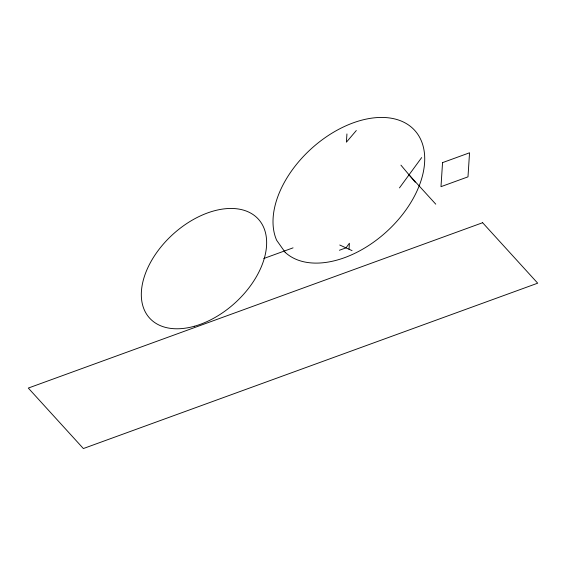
<?xml version="1.0" encoding="UTF-8"?>
<svg xmlns="http://www.w3.org/2000/svg" width="566" height="566" viewBox="0 0 566 566"><rect width="100%" height="100%" fill="white"/><g stroke="black" fill="none" stroke-linecap="round" stroke-linejoin="round"><path stroke-width="0.85" d="M346.937 133.944L346.406 142.179L356.311 130.527M349.024 249.238L349.413 243.231L346.003 247.858L339.416 250.257M399.455 187.912L421.663 157.589M263.77 258.513L293.054 247.851M339.756 245.014L352.052 250.618M409.034 174.823L435.763 204.17M400.926 165.138L415.196 182.181M442.548 162.626L440.992 186.667L467.99 176.847L469.539 152.799L442.548 162.626M482.628 222.714L28.3 388.071L83.372 448.541L537.7 283.184L482.628 222.714M285.144 252.309L276.668 240.309A89.004 56.02 -42.3 0 1 358.313 121.145A89.004 56.02 -42.3 0 1 413.081 198.687A89.004 56.02 -42.3 0 1 285.144 252.309M194.315 326.264A73.523 46.278 -42.3 0 0 262.426 224.851A73.523 46.278 -42.3 0 0 155.204 254.714A73.523 46.278 -42.3 0 0 194.315 326.264"/></g></svg>
